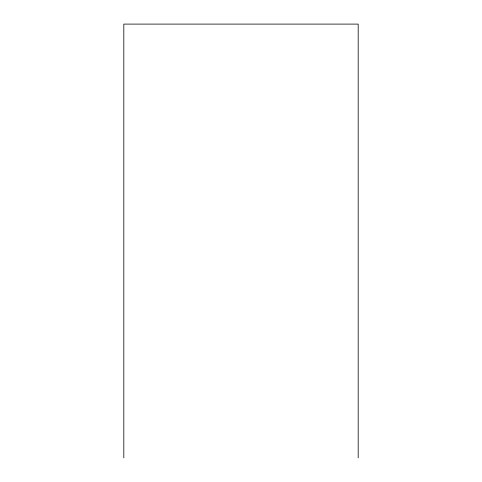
<?xml version="1.0" encoding="UTF-8"?>
<svg xmlns="http://www.w3.org/2000/svg" width="482" height="482" viewBox="0 0 482 482"><rect width="100%" height="100%" fill="white"/><g stroke="black" fill="none" stroke-linecap="round" stroke-linejoin="round"><path stroke-width="0.72" d="M358.186 457.9L358.186 24.1L123.814 24.1L123.814 457.9"/></g></svg>
